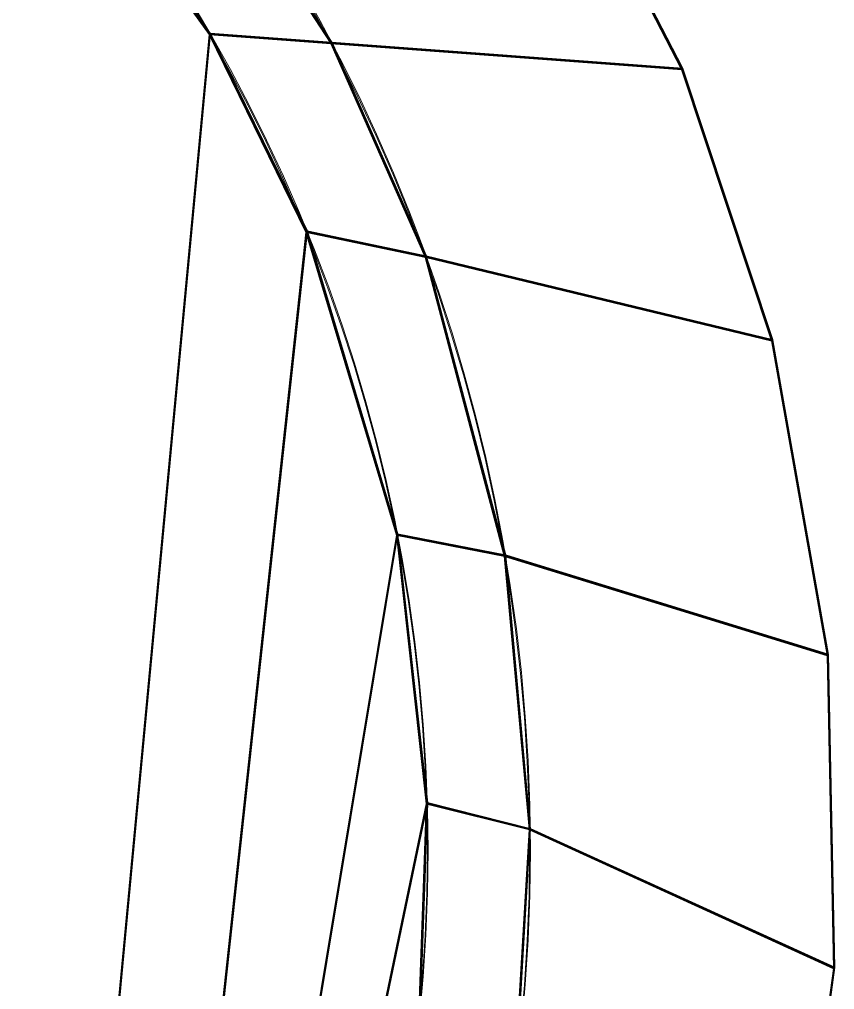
# Model space of a CAD drawing. Header units: millimetres. Extents: x 214.9 to 236.2, y -44.5 to -21.
# Drawn here: x 234.987 to 236.16, y -24.193 to -22.797 of the extents above; entities that cross this region are included whole.
import ezdxf

# ---------------------------------------------------------------- set-up
doc = ezdxf.new("R2010")
doc.units = ezdxf.units.MM
doc.header["$MEASUREMENT"] = 0
doc.layers.add('Camada 1', color=7, linetype='Continuous')
doc.layers.add('Layer1', color=10, linetype='Continuous', lineweight=35)

msp = doc.modelspace()

# ---------------------------------------------------------------- linework, layer by layer
for p, q in [((235.9403, -22.8696, 1.8017), (235.7086, -22.4208, 1.8017)), ((235.7086, -22.4208, 2.2017), (235.9403, -22.8696, 2.2017)), ((235.9414, -22.8682), (235.7097, -22.4194)), ((235.7097, -22.4194, 0.4), (235.9414, -22.8682, 0.4)), ((234.9874, -22.4383, 1.8017), (235.2608, -22.8193, 1.8017)), ((235.2608, -22.8193, 2.1817), (234.9874, -22.4383, 2.1817)), ((234.9874, -22.4383, 2.2017), (235.2608, -22.8193, 2.2017)), ((234.9885, -22.4369), (235.2619, -22.8179)), ((235.2619, -22.8179, 0.38), (234.9885, -22.4369, 0.38)), ((234.9885, -22.4369, 0.4), (235.2619, -22.8179, 0.4)), ((235.18, -22.4394, 1.8017), (235.4358, -22.8322, 1.8017)), ((235.4358, -22.8322, 2.2017), (235.18, -22.4394, 2.2017)), ((235.18, -22.4394, 2.1817), (235.4358, -22.8322, 2.1817)), ((235.1811, -22.438), (235.437, -22.8308)), ((235.437, -22.8308, 0.4), (235.1811, -22.438, 0.4)), ((235.1811, -22.438, 0.38), (235.437, -22.8308, 0.38)), ((235.2619, -22.8179), (235.0073, -25.5276)), ((235.2619, -22.8179, 0.3998), (235.0073, -25.5276, 0.3998)), ((235.437, -22.8308), (235.2619, -22.8179)), ((235.2619, -22.8179), (235.2619, -22.8179, 0.38)), ((235.2619, -22.8179), (235.4012, -23.1021)), ((235.437, -22.8308, 0.38), (235.2619, -22.8179, 0.38)), ((235.4012, -23.1021, 0.38), (235.2619, -22.8179, 0.38)), ((235.2619, -22.8179), (235.2619, -22.8179, 0.4)), ((235.4012, -23.1021, 0.4), (235.2619, -22.8179, 0.4)), ((235.2619, -22.8179, 0.3998), (235.4012, -23.1021, 0.3998)), ((235.2608, -22.8193, 1.8017), (235.0061, -25.529, 1.8017)), ((235.2608, -22.8193, 2.2015), (235.0061, -25.529, 2.2015)), ((235.4358, -22.8322, 1.8017), (235.2608, -22.8193, 1.8017)), ((235.2608, -22.8193, 1.8017), (235.2608, -22.8193, 2.1817)), ((235.2608, -22.8193, 1.8017), (235.4001, -23.1035, 1.8017)), ((235.4358, -22.8322, 2.1817), (235.2608, -22.8193, 2.1817)), ((235.4001, -23.1035, 2.1817), (235.2608, -22.8193, 2.1817)), ((235.2608, -22.8193, 1.8017), (235.2608, -22.8193, 2.2017)), ((235.4001, -23.1035, 2.2017), (235.2608, -22.8193, 2.2017)), ((235.2608, -22.8193, 2.2015), (235.4001, -23.1035, 2.2015)), ((235.9403, -22.8696, 1.8017), (235.4358, -22.8322, 1.8017)), ((235.4358, -22.8322, 1.8017), (235.4358, -22.8322, 2.2017)), ((235.4358, -22.8322, 1.8017), (235.5716, -23.1395, 1.8017)), ((235.9403, -22.8696, 2.2017), (235.4358, -22.8322, 2.2017)), ((235.5716, -23.1395, 2.2017), (235.4358, -22.8322, 2.2017)), ((235.4358, -22.8322, 1.8017), (235.4358, -22.8322, 2.1817)), ((235.4358, -22.8322, 2.1817), (235.5716, -23.1395, 2.1817)), ((235.9414, -22.8682), (235.437, -22.8308)), ((235.437, -22.8308), (235.437, -22.8308, 0.4)), ((235.437, -22.8308), (235.5728, -23.1381)), ((235.9414, -22.8682, 0.4), (235.437, -22.8308, 0.4)), ((235.5728, -23.1381, 0.4), (235.437, -22.8308, 0.4)), ((235.437, -22.8308), (235.437, -22.8308, 0.38)), ((235.437, -22.8308, 0.38), (235.5728, -23.1381, 0.38)), ((236.0699, -23.2598, 1.8017), (235.9403, -22.8696, 1.8017)), ((235.9403, -22.8696, 1.8017), (235.9403, -22.8696, 2.2017)), ((235.9403, -22.8696, 2.2017), (236.0699, -23.2598, 2.2017)), ((236.071, -23.2584), (235.9414, -22.8682)), ((235.9414, -22.8682), (235.9414, -22.8682, 0.4)), ((235.9414, -22.8682, 0.4), (236.071, -23.2584, 0.4)), ((235.4001, -23.1035, 1.8017), (235.1587, -25.3312, 1.8017)), ((235.4001, -23.1035, 2.2015), (235.1587, -25.3312, 2.2015)), ((235.4012, -23.1021), (235.1598, -25.3297)), ((235.4012, -23.1021, 0.3998), (235.1598, -25.3297, 0.3998)), ((235.5716, -23.1395, 1.8017), (235.4001, -23.1035, 1.8017)), ((235.4001, -23.1035, 1.8017), (235.4001, -23.1035, 2.1817)), ((235.4001, -23.1035, 1.8017), (235.5304, -23.5394, 1.8017)), ((235.5716, -23.1395, 2.1817), (235.4001, -23.1035, 2.1817)), ((235.5304, -23.5394, 2.1817), (235.4001, -23.1035, 2.1817)), ((235.4001, -23.1035, 1.8017), (235.4001, -23.1035, 2.2017)), ((235.4001, -23.1035, 2.2017), (235.5304, -23.5394, 2.2017)), ((235.5728, -23.1381), (235.4012, -23.1021)), ((235.4012, -23.1021), (235.4012, -23.1021, 0.38)), ((235.4012, -23.1021), (235.5316, -23.538)), ((235.5728, -23.1381, 0.38), (235.4012, -23.1021, 0.38)), ((235.5316, -23.538, 0.38), (235.4012, -23.1021, 0.38)), ((235.4012, -23.1021), (235.4012, -23.1021, 0.4)), ((235.4012, -23.1021, 0.4), (235.5316, -23.538, 0.4)), ((236.0699, -23.2598, 1.8017), (235.5716, -23.1395, 1.8017)), ((235.5716, -23.1395, 1.8017), (235.5716, -23.1395, 2.2017)), ((235.5716, -23.1395, 1.8017), (235.6855, -23.5697, 1.8017)), ((236.0699, -23.2598, 2.2017), (235.5716, -23.1395, 2.2017)), ((235.6855, -23.5697, 2.2017), (235.5716, -23.1395, 2.2017)), ((235.5716, -23.1395, 1.8017), (235.5716, -23.1395, 2.1817)), ((235.5716, -23.1395, 2.1817), (235.6855, -23.5697, 2.1817)), ((236.071, -23.2584), (235.5728, -23.1381)), ((235.5728, -23.1381), (235.5728, -23.1381, 0.4)), ((235.5728, -23.1381), (235.6867, -23.5683)), ((236.071, -23.2584, 0.4), (235.5728, -23.1381, 0.4)), ((235.6867, -23.5683, 0.4), (235.5728, -23.1381, 0.4)), ((235.5728, -23.1381), (235.5728, -23.1381, 0.38)), ((235.5728, -23.1381, 0.38), (235.6867, -23.5683, 0.38)), ((236.15, -23.7124, 1.8017), (236.0699, -23.2598, 1.8017)), ((236.0699, -23.2598, 1.8017), (236.0699, -23.2598, 2.2017)), ((236.0699, -23.2598, 2.2017), (236.15, -23.7124, 2.2017)), ((236.1511, -23.711), (236.071, -23.2584)), ((236.071, -23.2584), (236.071, -23.2584, 0.4)), ((236.071, -23.2584, 0.4), (236.1511, -23.711, 0.4)), ((235.5304, -23.5394, 1.8017), (235.2591, -25.1726, 1.8017)), ((235.5304, -23.5394, 2.2015), (235.2591, -25.1726, 2.2015)), ((235.5316, -23.538), (235.2602, -25.1711)), ((235.5316, -23.538, 0.3998), (235.2602, -25.1711, 0.3998)), ((235.6855, -23.5697, 1.8017), (235.5304, -23.5394, 1.8017)), ((235.5304, -23.5394, 1.8017), (235.5304, -23.5394, 2.1817)), ((235.5304, -23.5394, 1.8017), (235.5733, -23.9258, 1.8017)), ((235.6855, -23.5697, 2.1817), (235.5304, -23.5394, 2.1817)), ((235.5733, -23.9258, 2.1817), (235.5304, -23.5394, 2.1817)), ((235.5304, -23.5394, 1.8017), (235.5304, -23.5394, 2.2017)), ((235.5733, -23.9258, 2.2017), (235.5304, -23.5394, 2.2017)), ((235.6867, -23.5683), (235.5316, -23.538)), ((235.5316, -23.538), (235.5316, -23.538, 0.38)), ((235.5316, -23.538), (235.5745, -23.9244)), ((235.6867, -23.5683, 0.38), (235.5316, -23.538, 0.38)), ((235.5745, -23.9244, 0.38), (235.5316, -23.538, 0.38)), ((235.5316, -23.538), (235.5316, -23.538, 0.4)), ((235.5745, -23.9244, 0.4), (235.5316, -23.538, 0.4)), ((236.15, -23.7124, 1.8017), (235.6855, -23.5697, 1.8017)), ((235.6855, -23.5697, 1.8017), (235.6855, -23.5697, 2.2017)), ((235.6855, -23.5697, 1.8017), (235.7212, -23.9631, 1.8017)), ((236.15, -23.7124, 2.2017), (235.6855, -23.5697, 2.2017)), ((235.7212, -23.9631, 2.2017), (235.6855, -23.5697, 2.2017)), ((235.6855, -23.5697, 1.8017), (235.6855, -23.5697, 2.1817)), ((235.6855, -23.5697, 2.1817), (235.7212, -23.9631, 2.1817)), ((236.1511, -23.711), (235.6867, -23.5683)), ((235.6867, -23.5683), (235.6867, -23.5683, 0.4)), ((235.6867, -23.5683), (235.7224, -23.9617)), ((236.1511, -23.711, 0.4), (235.6867, -23.5683, 0.4)), ((235.7224, -23.9617, 0.4), (235.6867, -23.5683, 0.4)), ((235.6867, -23.5683), (235.6867, -23.5683, 0.38)), ((235.6867, -23.5683, 0.38), (235.7224, -23.9617, 0.38)), ((236.1591, -24.163, 1.8017), (236.15, -23.7124, 1.8017)), ((236.15, -23.7124, 1.8017), (236.15, -23.7124, 2.2017)), ((236.15, -23.7124, 2.2017), (236.1591, -24.163, 2.2017)), ((236.1602, -24.1615), (236.1511, -23.711)), ((236.1511, -23.711), (236.1511, -23.711, 0.4)), ((236.1511, -23.711, 0.4), (236.1602, -24.1615, 0.4)), ((235.5733, -23.9258, 1.8017), (235.3493, -25.0006, 1.8017)), ((235.5733, -23.9258, 2.2015), (235.3493, -25.0006, 2.2015)), ((235.5745, -23.9244), (235.3504, -24.9991)), ((235.5745, -23.9244, 0.3998), (235.3504, -24.9991, 0.3998)), ((235.5733, -23.9258, 1.8017), (235.5621, -24.2354, 1.8017)), ((235.5733, -23.9258, 2.2017), (235.5621, -24.2354, 2.2017)), ((235.5745, -23.9244), (235.5633, -24.234)), ((235.5745, -23.9244, 0.4), (235.5633, -24.234, 0.4)), ((235.7212, -23.9631, 1.8017), (235.5733, -23.9258, 1.8017)), ((235.5733, -23.9258, 1.8017), (235.5733, -23.9258, 2.1817)), ((235.7212, -23.9631, 2.1817), (235.5733, -23.9258, 2.1817)), ((235.5733, -23.9258, 1.8017), (235.5733, -23.9258, 2.2017)), ((235.7224, -23.9617), (235.5745, -23.9244)), ((235.5745, -23.9244), (235.5745, -23.9244, 0.38)), ((235.7224, -23.9617, 0.38), (235.5745, -23.9244, 0.38)), ((235.5745, -23.9244), (235.5745, -23.9244, 0.4)), ((235.7212, -23.9631, 1.8017), (235.6999, -24.3236, 1.8017)), ((235.6999, -24.3236, 2.2017), (235.7212, -23.9631, 2.2017)), ((235.7212, -23.9631, 2.1817), (235.6999, -24.3236, 2.1817)), ((235.7224, -23.9617), (235.7011, -24.3222)), ((235.7011, -24.3222, 0.4), (235.7224, -23.9617, 0.4)), ((235.7224, -23.9617, 0.38), (235.7011, -24.3222, 0.38)), ((236.1591, -24.163, 1.8017), (235.7212, -23.9631, 1.8017)), ((235.7212, -23.9631, 1.8017), (235.7212, -23.9631, 2.2017)), ((236.1591, -24.163, 2.2017), (235.7212, -23.9631, 2.2017)), ((235.7212, -23.9631, 1.8017), (235.7212, -23.9631, 2.1817)), ((236.1602, -24.1615), (235.7224, -23.9617)), ((235.7224, -23.9617), (235.7224, -23.9617, 0.4)), ((236.1602, -24.1615, 0.4), (235.7224, -23.9617, 0.4)), ((235.7224, -23.9617), (235.7224, -23.9617, 0.38)), ((236.0966, -24.6204, 1.8017), (236.1591, -24.163, 1.8017)), ((236.1591, -24.163, 2.2017), (236.0966, -24.6204, 2.2017)), ((236.0977, -24.619), (236.1602, -24.1615)), ((236.1602, -24.1615, 0.4), (236.0977, -24.619, 0.4)), ((236.1591, -24.163, 1.8017), (236.1591, -24.163, 2.2017)), ((236.1602, -24.1615), (236.1602, -24.1615, 0.4))]:
    msp.add_line(p, q)
at = {"layer": 'Camada 1', "color": 250, "lineweight": 18}
for points in [[(235.7214, -23.9943, 1.8017), (235.7214, -22.6118, 1.8017), (234.5999, -21.4903, 1.8017), (233.2174, -21.4903, 1.8017), (233.2174, -21.4903, 1.8017), (231.8341, -21.4903, 1.8017), (230.7134, -22.6118, 1.8017), (230.7134, -23.9943, 1.8017), (230.7134, -23.9943, 1.8017), (230.7134, -25.3776, 1.8017), (231.8341, -26.4983, 1.8017), (233.2174, -26.4983, 1.8017), (233.2174, -26.4983, 1.8017), (234.5999, -26.4983, 1.8017), (235.7214, -25.3776, 1.8017), (235.7214, -23.9943, 1.8017)], [(235.7225, -23.9929), (235.7225, -22.6104), (234.601, -21.4889), (233.2185, -21.4889), (233.2185, -21.4889), (231.8352, -21.4889), (230.7145, -22.6104), (230.7145, -23.9929), (230.7145, -23.9929), (230.7145, -25.3762), (231.8352, -26.4969), (233.2185, -26.4969), (233.2185, -26.4969), (234.601, -26.4969), (235.7225, -25.3762), (235.7225, -23.9929)], [(235.5743, -23.9943, 1.8017), (235.5743, -22.6929, 1.8017), (234.5188, -21.6378, 1.8017), (233.2174, -21.6378, 1.8017), (233.2174, -21.6378, 1.8017), (231.9156, -21.6378, 1.8017), (230.8608, -22.6929, 1.8017), (230.8608, -23.9943, 1.8017), (230.8608, -23.9943, 1.8017), (230.8608, -25.2961, 1.8017), (231.9156, -26.3512, 1.8017), (233.2174, -26.3512, 1.8017), (233.2174, -26.3512, 1.8017), (234.5188, -26.3512, 1.8017), (235.5743, -25.2961, 1.8017), (235.5743, -23.9943, 1.8017)], [(235.5754, -23.9929), (235.5754, -22.6915), (234.5199, -21.6364), (233.2185, -21.6364), (233.2185, -21.6364), (231.9167, -21.6364), (230.8619, -22.6915), (230.8619, -23.9929), (230.8619, -23.9929), (230.8619, -25.2947), (231.9167, -26.3498), (233.2185, -26.3498), (233.2185, -26.3498), (234.5199, -26.3498), (235.5754, -25.2947), (235.5754, -23.9929)]]:
    msp.add_open_spline(points, degree=3, knots=[0, 0, 0, 0, 0.2, 0.2, 0.2, 0.2, 0.4, 0.4, 0.4, 0.4, 0.6, 0.6, 0.6, 0.6, 1, 1, 1, 1], dxfattribs=at)
at = {"layer": 'Layer1'}
for points in [[(234.8744, -22.3161, 0.0002), (234.9885, -22.4369, 0.0002), (234.8517, -25.6922), (234.6677, -25.8517)], [(234.8744, -22.3161, 0.4), (234.9885, -22.4369, 0.4), (234.8517, -25.6922, 0.3998), (234.6677, -25.8517, 0.3998)], [(234.8733, -22.3175, 1.8019), (234.9874, -22.4383, 1.8019), (234.8505, -25.6936, 1.8017), (234.6666, -25.8531, 1.8017)], [(234.8733, -22.3175, 2.2017), (234.9874, -22.4383, 2.2017), (234.8505, -25.6936, 2.2015), (234.6666, -25.8531, 2.2015)], [(235.18, -22.4394, 2.2017), (235.7086, -22.4208, 2.2017), (235.9403, -22.8696, 2.2017), (235.4358, -22.8322, 2.2017)], [(235.1811, -22.438, 0.4), (235.7097, -22.4194, 0.4), (235.9414, -22.8682, 0.4), (235.437, -22.8308, 0.4)], [(235.9403, -22.8696, 1.8017), (235.9403, -22.8696, 2.2017), (235.7086, -22.4208, 2.2017), (235.7086, -22.4208, 1.8017)], [(235.9414, -22.8682), (235.9414, -22.8682, 0.4), (235.7097, -22.4194, 0.4), (235.7097, -22.4194)], [(234.9874, -22.4383, 1.8017), (235.2608, -22.8193, 1.8017), (235.0061, -25.529, 1.8017), (234.8505, -25.6936, 1.8017)], [(234.9874, -22.4383, 2.2015), (235.2608, -22.8193, 2.2015), (235.0061, -25.529, 2.2015), (234.8505, -25.6936, 2.2015)], [(234.9885, -22.4369), (235.2619, -22.8179), (235.0073, -25.5276), (234.8517, -25.6922)], [(234.9885, -22.4369, 0.3998), (235.2619, -22.8179, 0.3998), (235.0073, -25.5276, 0.3998), (234.8517, -25.6922, 0.3998)], [(235.2608, -22.8193, 2.1817), (234.9874, -22.4383, 2.1817), (235.18, -22.4394, 2.1817), (235.4358, -22.8322, 2.1817)], [(235.2608, -22.8193, 2.1817), (235.2608, -22.8193, 2.2017), (234.9874, -22.4383, 2.2017), (234.9874, -22.4383, 2.1817)], [(235.2619, -22.8179, 0.38), (234.9885, -22.4369, 0.38), (235.1811, -22.438, 0.38), (235.437, -22.8308, 0.38)], [(235.2619, -22.8179, 0.38), (235.2619, -22.8179, 0.4), (234.9885, -22.4369, 0.4), (234.9885, -22.4369, 0.38)], [(235.4358, -22.8322, 2.1817), (235.18, -22.4394, 2.1817), (235.18, -22.4394, 2.2017), (235.4358, -22.8322, 2.2017)], [(235.437, -22.8308, 0.38), (235.1811, -22.438, 0.38), (235.1811, -22.438, 0.4), (235.437, -22.8308, 0.4)], [(235.4012, -23.1021, 0.38), (235.2619, -22.8179, 0.38), (235.437, -22.8308, 0.38), (235.5728, -23.1381, 0.38)], [(235.4012, -23.1021, 0.38), (235.4012, -23.1021, 0.4), (235.2619, -22.8179, 0.4), (235.2619, -22.8179, 0.38)], [(235.4001, -23.1035, 2.1817), (235.2608, -22.8193, 2.1817), (235.4358, -22.8322, 2.1817), (235.5716, -23.1395, 2.1817)], [(235.4001, -23.1035, 2.1817), (235.4001, -23.1035, 2.2017), (235.2608, -22.8193, 2.2017), (235.2608, -22.8193, 2.1817)], [(235.4358, -22.8322, 2.1817), (235.4358, -22.8322, 2.2017), (235.5716, -23.1395, 2.2017), (235.5716, -23.1395, 2.1817)], [(235.4358, -22.8322, 2.2017), (235.9403, -22.8696, 2.2017), (236.0699, -23.2598, 2.2017), (235.5716, -23.1395, 2.2017)], [(235.437, -22.8308, 0.38), (235.437, -22.8308, 0.4), (235.5728, -23.1381, 0.4), (235.5728, -23.1381, 0.38)], [(235.437, -22.8308, 0.4), (235.9414, -22.8682, 0.4), (236.071, -23.2584, 0.4), (235.5728, -23.1381, 0.4)], [(236.0699, -23.2598, 1.8017), (236.0699, -23.2598, 2.2017), (235.9403, -22.8696, 2.2017), (235.9403, -22.8696, 1.8017)], [(236.071, -23.2584), (236.071, -23.2584, 0.4), (235.9414, -22.8682, 0.4), (235.9414, -22.8682)], [(235.4001, -23.1035, 1.8017), (235.5304, -23.5394, 1.8017), (235.2591, -25.1726, 1.8017), (235.1587, -25.3312, 1.8017)], [(235.4001, -23.1035, 2.2015), (235.5304, -23.5394, 2.2015), (235.2591, -25.1726, 2.2015), (235.1587, -25.3312, 2.2015)], [(235.4012, -23.1021), (235.5316, -23.538), (235.2602, -25.1711), (235.1598, -25.3297)], [(235.4012, -23.1021, 0.3998), (235.5316, -23.538, 0.3998), (235.2602, -25.1711, 0.3998), (235.1598, -25.3297, 0.3998)], [(235.5304, -23.5394, 2.1817), (235.4001, -23.1035, 2.1817), (235.5716, -23.1395, 2.1817), (235.6855, -23.5697, 2.1817)], [(235.5304, -23.5394, 2.1817), (235.5304, -23.5394, 2.2017), (235.4001, -23.1035, 2.2017), (235.4001, -23.1035, 2.1817)], [(235.5316, -23.538, 0.38), (235.4012, -23.1021, 0.38), (235.5728, -23.1381, 0.38), (235.6867, -23.5683, 0.38)], [(235.5316, -23.538, 0.38), (235.5316, -23.538, 0.4), (235.4012, -23.1021, 0.4), (235.4012, -23.1021, 0.38)], [(235.5716, -23.1395, 2.1817), (235.5716, -23.1395, 2.2017), (235.6855, -23.5697, 2.2017), (235.6855, -23.5697, 2.1817)], [(235.5716, -23.1395, 2.2017), (236.0699, -23.2598, 2.2017), (236.15, -23.7124, 2.2017), (235.6855, -23.5697, 2.2017)], [(235.5728, -23.1381, 0.38), (235.5728, -23.1381, 0.4), (235.6867, -23.5683, 0.4), (235.6867, -23.5683, 0.38)], [(235.5728, -23.1381, 0.4), (236.071, -23.2584, 0.4), (236.1511, -23.711, 0.4), (235.6867, -23.5683, 0.4)], [(236.15, -23.7124, 1.8017), (236.15, -23.7124, 2.2017), (236.0699, -23.2598, 2.2017), (236.0699, -23.2598, 1.8017)], [(236.1511, -23.711), (236.1511, -23.711, 0.4), (236.071, -23.2584, 0.4), (236.071, -23.2584)], [(235.5304, -23.5394, 1.8017), (235.5733, -23.9258, 1.8017), (235.3493, -25.0006, 1.8017), (235.2591, -25.1726, 1.8017)], [(235.5304, -23.5394, 2.2015), (235.5733, -23.9258, 2.2015), (235.3493, -25.0006, 2.2015), (235.2591, -25.1726, 2.2015)], [(235.5316, -23.538), (235.5745, -23.9244), (235.3504, -24.9991), (235.2602, -25.1711)], [(235.5316, -23.538, 0.3998), (235.5745, -23.9244, 0.3998), (235.3504, -24.9991, 0.3998), (235.2602, -25.1711, 0.3998)], [(235.5733, -23.9258, 2.1817), (235.5304, -23.5394, 2.1817), (235.6855, -23.5697, 2.1817), (235.7212, -23.9631, 2.1817)], [(235.5733, -23.9258, 2.1817), (235.5733, -23.9258, 2.2017), (235.5304, -23.5394, 2.2017), (235.5304, -23.5394, 2.1817)], [(235.5745, -23.9244, 0.38), (235.5316, -23.538, 0.38), (235.6867, -23.5683, 0.38), (235.7224, -23.9617, 0.38)], [(235.5745, -23.9244, 0.38), (235.5745, -23.9244, 0.4), (235.5316, -23.538, 0.4), (235.5316, -23.538, 0.38)], [(235.6855, -23.5697, 2.1817), (235.6855, -23.5697, 2.2017), (235.7212, -23.9631, 2.2017), (235.7212, -23.9631, 2.1817)], [(235.6855, -23.5697, 2.2017), (236.15, -23.7124, 2.2017), (236.1591, -24.163, 2.2017), (235.7212, -23.9631, 2.2017)], [(235.6867, -23.5683, 0.38), (235.6867, -23.5683, 0.4), (235.7224, -23.9617, 0.4), (235.7224, -23.9617, 0.38)], [(235.6867, -23.5683, 0.4), (236.1511, -23.711, 0.4), (236.1602, -24.1615, 0.4), (235.7224, -23.9617, 0.4)], [(236.1591, -24.163, 1.8017), (236.1591, -24.163, 2.2017), (236.15, -23.7124, 2.2017), (236.15, -23.7124, 1.8017)], [(236.1602, -24.1615), (236.1602, -24.1615, 0.4), (236.1511, -23.711, 0.4), (236.1511, -23.711)], [(235.5733, -23.9258, 1.8017), (235.5621, -24.2354, 1.8017), (235.511, -24.2248, 1.8017), (235.5733, -23.9258, 1.8017)], [(235.5733, -23.9258, 2.2015), (235.5621, -24.2354, 2.2015), (235.511, -24.2248, 2.2015), (235.5733, -23.9258, 2.2015)], [(235.5745, -23.9244), (235.5633, -24.234), (235.5122, -24.2234), (235.5745, -23.9244)], [(235.5745, -23.9244, 0.3998), (235.5633, -24.234, 0.3998), (235.5122, -24.2234, 0.3998), (235.5745, -23.9244, 0.3998)], [(235.5621, -24.2354, 2.1817), (235.5733, -23.9258, 2.1817), (235.7212, -23.9631, 2.1817), (235.6999, -24.3236, 2.1817)], [(235.5621, -24.2354, 2.1817), (235.5621, -24.2354, 2.2017), (235.5733, -23.9258, 2.2017), (235.5733, -23.9258, 2.1817)], [(235.5633, -24.234, 0.38), (235.5745, -23.9244, 0.38), (235.7224, -23.9617, 0.38), (235.7011, -24.3222, 0.38)], [(235.5633, -24.234, 0.38), (235.5633, -24.234, 0.4), (235.5745, -23.9244, 0.4), (235.5745, -23.9244, 0.38)], [(235.7212, -23.9631, 2.1817), (235.7212, -23.9631, 2.2017), (235.6999, -24.3236, 2.2017), (235.6999, -24.3236, 2.1817)], [(235.7212, -23.9631, 2.2017), (236.1591, -24.163, 2.2017), (236.0966, -24.6204, 2.2017), (235.6999, -24.3236, 2.2017)], [(235.7224, -23.9617, 0.38), (235.7224, -23.9617, 0.4), (235.7011, -24.3222, 0.4), (235.7011, -24.3222, 0.38)], [(235.7224, -23.9617, 0.4), (236.1602, -24.1615, 0.4), (236.0977, -24.619, 0.4), (235.7011, -24.3222, 0.4)], [(236.0966, -24.6204, 1.8017), (236.0966, -24.6204, 2.2017), (236.1591, -24.163, 2.2017), (236.1591, -24.163, 1.8017)], [(236.0977, -24.619), (236.0977, -24.619, 0.4), (236.1602, -24.1615, 0.4), (236.1602, -24.1615)]]:
    msp.add_3dface(points, dxfattribs=at)

doc.saveas('drawing.dxf')
